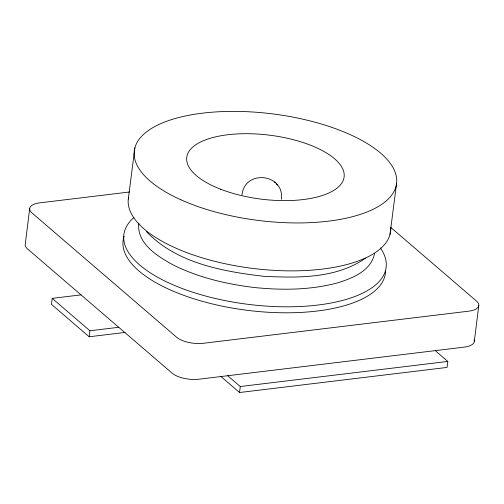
<?xml version="1.0" encoding="UTF-8"?>
<svg xmlns="http://www.w3.org/2000/svg" width="504" height="504" viewBox="0 0 504 504"><rect width="100%" height="100%" fill="white"/><g stroke="black" fill="none" stroke-linecap="round" stroke-linejoin="round"><path stroke-width="0.76" d="M281.389 199.357C284.621 173.471 244.616 169.174 242.008 194.872M138.833 223.064C136.401 243.526 157.676 256.347 173.099 264.909C198.595 277.616 226.68 284.256 254.854 287.563C282.391 290.329 310.634 290.109 337.516 282.889C352.466 278.239 371.272 270.831 374.535 253.518M29.679 208.694L25.2 244.635A19.826 8.064 7.1 0 0 27.6 248.97L172.173 373.206A19.826 8.064 7.1 0 0 198.891 379.216L464.058 347.149A19.826 8.064 7.1 0 0 474.106 339.847M81.024 294.878L52.202 298.368L51.458 304.359L89.17 336.766L125.08 332.426M89.17 336.766L89.92 330.775L52.202 298.368M435.236 350.633L447.81 361.437L447.061 367.422L239.539 392.521L240.288 386.53L227.713 375.726M474.321 341.284L478.8 305.342M128.287 199.004L134.908 147.697M389.983 234.555L396.604 183.242M365.469 258.199C336.3 278.618 298.003 277.975 263.92 276.312C222.529 271.473 176.488 263.138 146.507 231.695M129.629 191.986L39.942 202.828A19.826 8.064 7.1 0 0 32.073 213.028L176.646 337.264A19.826 8.064 7.1 0 0 203.37 343.274L468.537 311.201A19.826 8.064 7.1 0 0 476.4 301.008L390.732 227.386M89.92 330.775L118.742 327.291M240.288 386.53L447.81 361.437M220.563 376.217L239.539 392.521M274.529 182.001L275.417 182.927M276.387 183.96L277.439 185.062M385.547 270.799A132.155 53.752 7.1 0 1 245.146 310.042A132.155 53.752 7.1 0 1 124.129 236.219M380.281 247.829A132.155 53.752 7.1 0 1 248.787 304.422A132.155 53.752 7.1 0 1 133.957 217.489M390.751 227.707A132.155 53.752 7.1 0 1 255.786 268.783A132.155 53.752 7.1 0 1 128.514 197.492M181.075 199.874A132.155 53.752 7.1 0 0 394.758 189.939A132.155 53.752 7.1 0 0 220.456 111.674A132.155 53.752 7.1 0 0 181.075 199.874M220.739 189.258A79.292 32.25 7.1 0 0 343.967 177.887A79.292 32.25 7.1 0 0 231.582 134.341A79.292 32.25 7.1 0 0 220.739 189.258"/></g></svg>
